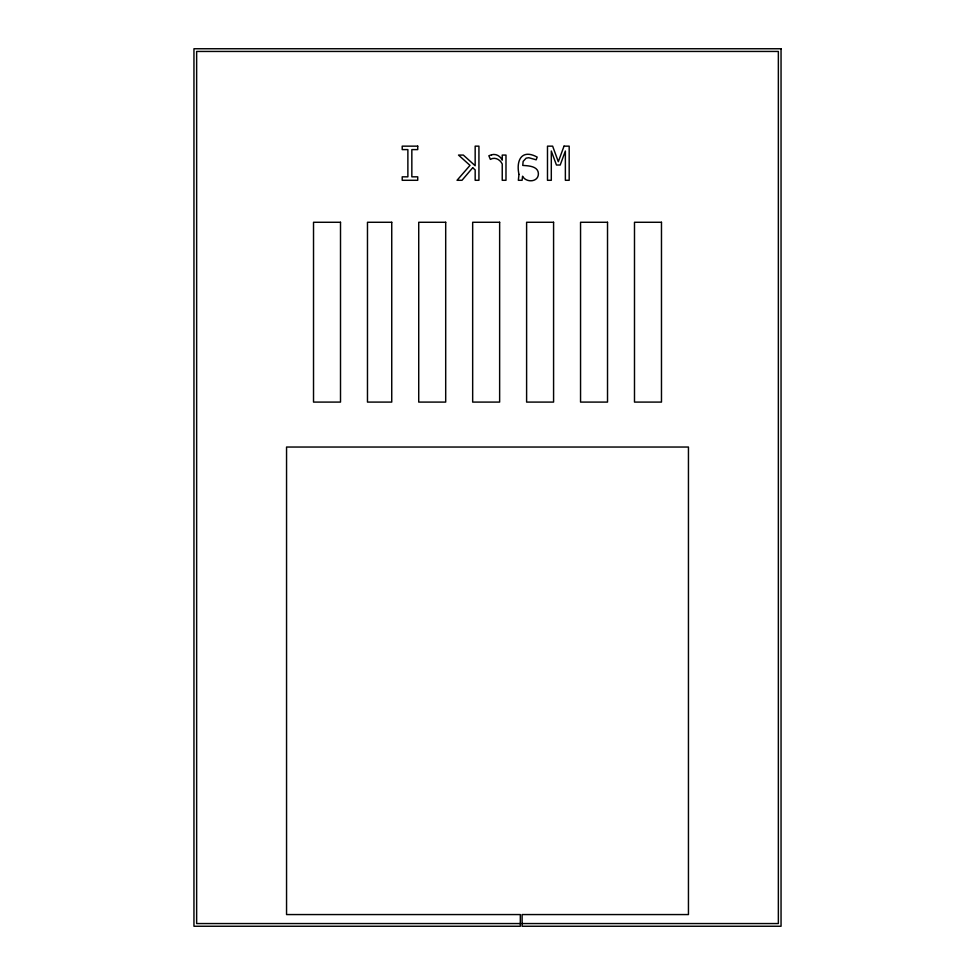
<?xml version="1.0" encoding="UTF-8"?>
<svg xmlns="http://www.w3.org/2000/svg" width="975" height="975" viewBox="0 0 975 975"><rect width="100%" height="100%" fill="white"/><g stroke="black" fill="none" stroke-linecap="round" stroke-linejoin="round"><path stroke-width="1.46" d="M520.321 923.557L196.645 923.557L196.645 51.443L778.355 51.443L778.355 923.557L522.112 923.557M518.98 174.428L518.347 180.29L522.1 180.29L522.563 176.219C526.037 182.886 538.346 182.41 538.407 173.806C538.273 166.103 528.462 165.774 522.758 165.433L523.136 161.387L526.159 158.145L528.803 157.731L536.177 159.815L537.176 157.109C521.966 148.761 515.848 160.071 518.98 174.428M564.025 146.153L558.322 161.704L552.63 146.153L547.487 146.153L547.487 180.29L551.302 180.29L551.302 151.015L556.457 165.019L560.211 165.019L565.366 151.015L565.366 180.29L569.181 180.29L569.181 146.153L564.025 146.153M472.692 167.749L462.004 180.29L457.043 180.29L470.011 165.384L458.518 155.074L463.332 155.074L475.166 165.726L475.166 146.153L478.932 146.153L478.932 180.29L475.166 180.29L475.166 169.882L472.692 167.749M491.583 154.793L488.853 155.756L490.376 159.376C494.922 156.634 500.187 159.595 502.235 163.983L502.235 180.29L505.988 180.29L505.988 155.074L502.235 155.074L502.235 160.18C500.419 156.146 496.007 153.441 491.583 154.793M781.048 48.75L193.952 48.75L193.952 926.25L520.321 926.25L520.321 914.562L286.553 914.562L286.553 447.038L688.447 447.038L688.447 914.562L522.112 914.562L522.112 926.25L781.048 926.25L781.048 48.75M417.727 146.153L402.212 146.153L402.212 149.602L407.879 149.602L407.879 176.828L402.212 176.828L402.212 180.29L417.727 180.29L417.727 176.828L411.84 176.828L411.84 149.602L417.727 149.602L417.727 146.153M340.507 222.276L313.523 222.276L313.523 402.09L340.507 402.09L340.507 222.276M391.743 222.276L367.477 222.276L367.477 402.09L391.743 402.09L391.743 222.276M445.697 222.276L418.726 222.276L418.726 402.09L445.697 402.09L445.697 222.276M499.639 222.276L472.668 222.276L472.668 402.09L499.639 402.09L499.639 222.276M553.581 222.276L526.61 222.276L526.61 402.09L553.581 402.09L553.581 222.276M607.523 222.276L580.552 222.276L580.552 402.09L607.523 402.09L607.523 222.276M661.477 222.276L634.493 222.276L634.493 402.09L661.477 402.09L661.477 222.276"/></g></svg>
